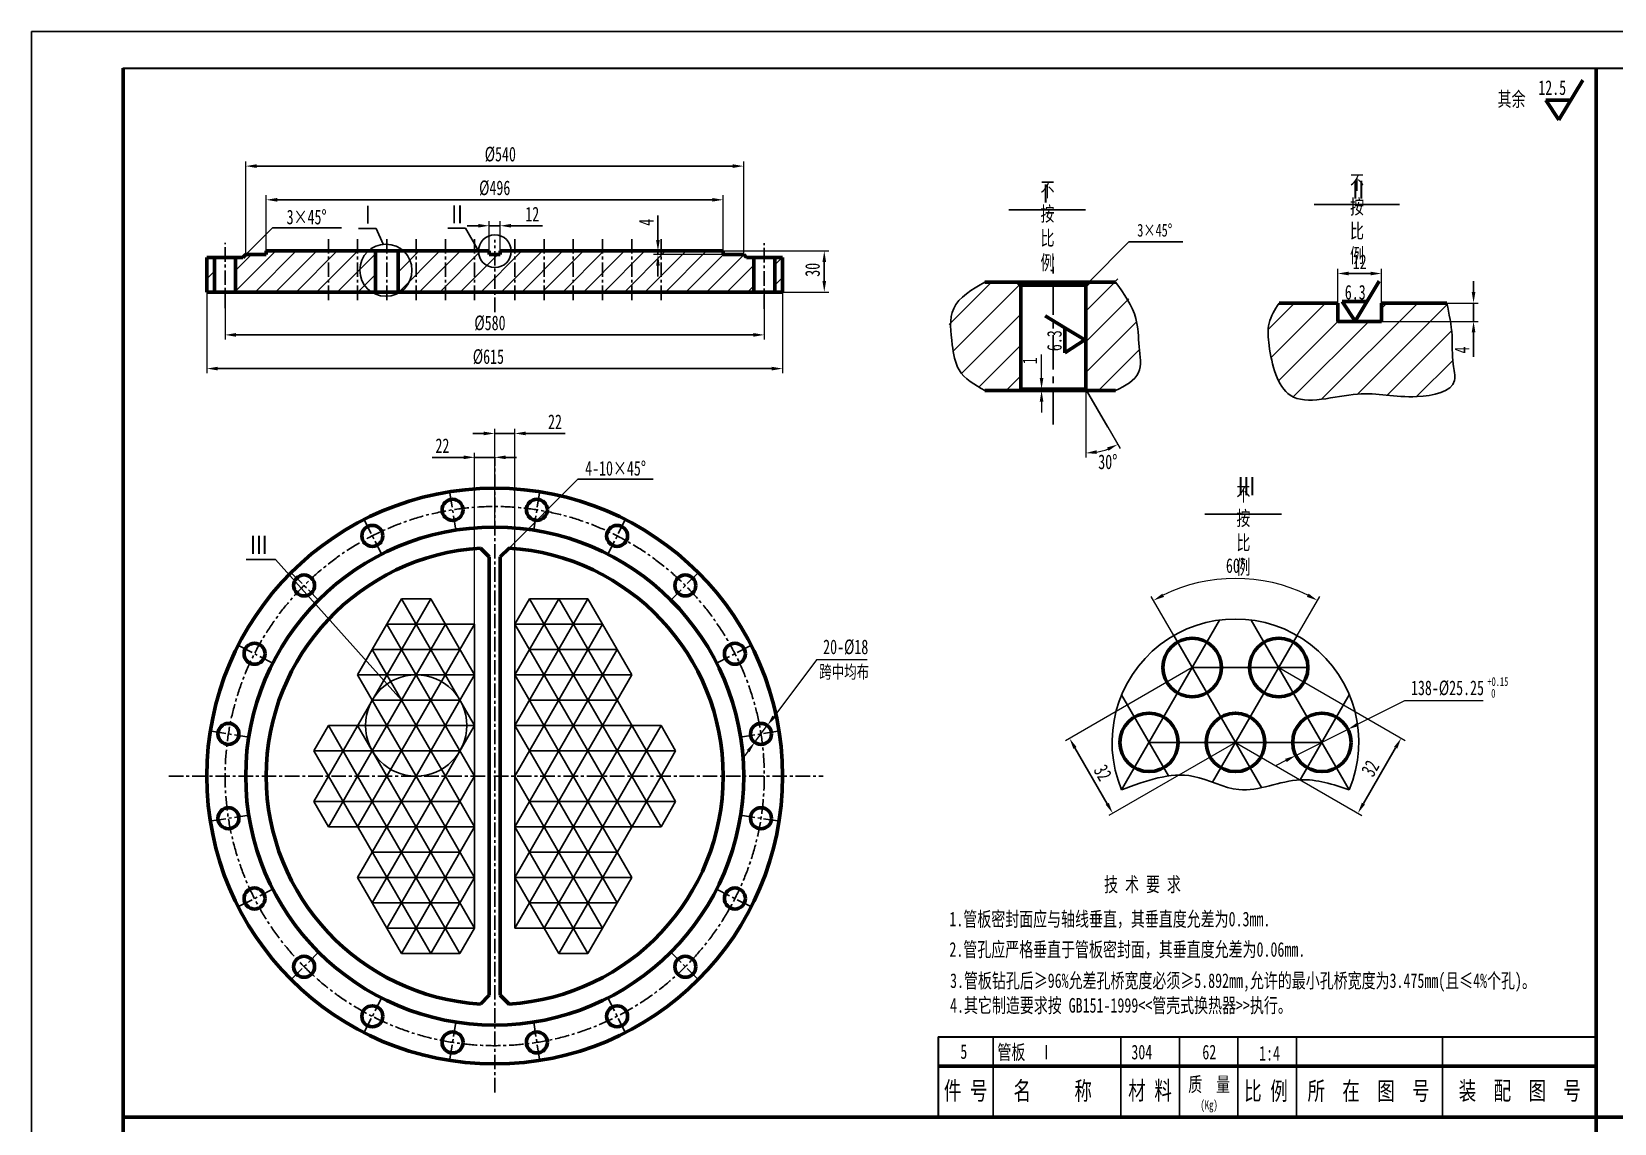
# Model space of a CAD drawing. Header units: millimetres. Extents: x 14092 to 63012, y 39469 to 71324.
# Drawn here: x 21018 to 24482, y 42024 to 44413 of the extents above; entities that cross this region are included whole.
import ezdxf

# ---------------------------------------------------------------- set-up
doc = ezdxf.new("R2010")
doc.units = ezdxf.units.MM
for name, pattern in [('CENTER', [50.8, 31.75, -6.35, 6.35, -6.35]), ('CENTERX2', [4, 2.5, -0.5, 0.5, -0.5]), ('PHANTOM2', [31.75, 15.875, -3.175, 3.175, -3.175, 3.175, -3.175])]:
    doc.linetypes.add(name, pattern=pattern)
doc.layers.get('0').update_dxf_attribs({"lineweight": 60})
doc.layers.get('DEFPOINTS').update_dxf_attribs({"color": 1, "linetype": 'PHANTOM2', "lineweight": 30})
doc.layers.add('CCX', color=1, linetype='Continuous', lineweight=30)
doc.layers.add('DD', color=1, linetype='CENTER', lineweight=30)
doc.styles.add('HZ', font='SIMFANG.TTF', dxfattribs={"width": 0.7})
doc.styles.add('HZ123', font='SIMFANG.TTF', dxfattribs={"width": 0.7, "height": 2.5})
doc.styles.add('WZ5', font='SIMFANG.TTF', dxfattribs={"width": 0.7})
doc.dimstyles.new('ISO-25', dxfattribs={"dimscale": 8, "dimtxt": 4, "dimasz": 3, "dimexe": 1.25, "dimexo": 0, "dimgap": 1.2, "dimtad": 1, "dimdec": 0, "dimtxsty": 'HZ', "dimcen": 2.5, "dimadec": 0, "dimazin": 0, "dimtm": 1e-09, "dimtfac": 8, "dimtdec": 0, "dimtmove": 0, "dimatfit": 3, "dimfxl": 1, "dimarcsym": 0})
doc.dimstyles.new('ISO-25$0', dxfattribs={"dimscale": 8, "dimtxt": 4, "dimasz": 3, "dimexe": 1.25, "dimexo": 0, "dimgap": 1.2, "dimtad": 1, "dimdec": 0, "dimtxsty": 'HZ', "dimcen": 0, "dimclrd": 256, "dimclrt": 256, "dimadec": 0, "dimazin": 0, "dimtm": 1e-09, "dimtfac": 8, "dimtdec": 0, "dimtmove": 0, "dimatfit": 2, "dimfxl": 1, "dimlwd": -1, "dimarcsym": 0})
doc.dimstyles.new('ISO-25$2', dxfattribs={"dimscale": 8, "dimtxt": 4, "dimasz": 3, "dimexe": 1.25, "dimexo": 0, "dimgap": 1.5, "dimtad": 2, "dimtih": 1, "dimtoh": 1, "dimdec": 0, "dimdsep": 46, "dimtxsty": 'HZ', "dimcen": 3, "dimadec": 0, "dimazin": 0, "dimtm": 1e-09, "dimtfac": 8, "dimtdec": 0, "dimtmove": 0, "dimatfit": 3, "dimfxl": 1, "dimarcsym": 0})
doc.dimstyles.new('ISO-25$3', dxfattribs={"dimscale": 8, "dimtxt": 4, "dimasz": 3, "dimexe": 1.25, "dimexo": 0, "dimgap": 1.5, "dimtad": 2, "dimtih": 1, "dimtoh": 1, "dimdec": 0, "dimdsep": 46, "dimtxsty": 'HZ', "dimcen": -2.5, "dimadec": 0, "dimazin": 0, "dimtm": 1e-09, "dimtfac": 8, "dimtdec": 0, "dimtmove": 0, "dimatfit": 3, "dimldrblk": 'NONE', "dimfxl": 1, "dimarcsym": 0})

# ---------------------------------------------------------------- blocks, each defined once
blk = doc.blocks.new('*D64')
at = {"layer": 'CCX', "color": 0, "lineweight": -2}
for p, q in [((23228.6, 43654.5), (23228.6, 43706.5)), ((23181.5, 43627.2), (23238.6, 43627.2)), ((23183.4, 43630.5), (23238.6, 43630.5)), ((23228.6, 43627.2), (23228.6, 43630.5)), ((23228.6, 43603.2), (23228.6, 43579.2))]:
    blk.add_line(p, q, dxfattribs=at)
at = {"layer": 'CCX', "color": 0}
for points in [[(23224.6, 43654.5), (23232.6, 43654.5), (23228.6, 43630.5)], [(23224.6, 43603.2), (23232.6, 43603.2), (23228.6, 43627.2)]]:
    blk.add_solid(points, dxfattribs=at)
at = {"layer": 'DEFPOINTS', "color": 0}
for p in [(23181.5, 43627.2), (23183.4, 43630.5), (23228.6, 43630.5)]:
    blk.add_point(p, dxfattribs=at)
at = {"layer": 'CCX', "color": 0, "insert": (23203, 43692.5), "char_height": 32, "attachment_point": 5, "rotation": 90, "style": 'HZ'}
blk.add_mtext('1', dxfattribs=at)
blk = doc.blocks.new('*D65')
at = {"layer": 'CCX', "color": 0, "lineweight": -2}
for p, q in [((23325.3, 43630.5), (23325.3, 43480.5)), ((23373.4, 43547.2), (23400.3, 43500.6))]:
    blk.add_line(p, q, dxfattribs=at)
blk.add_arc((23325.3, 43630.5), 140, 279.8311, 290.1689, dxfattribs=at)
at = {"layer": 'CCX', "color": 0}
for points in [[(23371.9, 43502.7), (23375.3, 43495.5), (23395.3, 43509.3)], [(23349.5, 43488.6), (23348.9, 43496.5), (23325.3, 43490.5)]]:
    blk.add_solid(points, dxfattribs=at)
at = {"layer": 'DEFPOINTS', "color": 0}
for p in [(23325.3, 43858.2), (23325.3, 43630.5), (23327.2, 43627.2), (23373.4, 43547.2), (23349.6, 43492.6)]:
    blk.add_point(p, dxfattribs=at)
at = {"layer": 'CCX', "color": 0, "insert": (23373.6, 43471.1), "char_height": 32, "attachment_point": 5, "style": 'HZ'}
blk.add_mtext('30°', dxfattribs=at)
blk = doc.blocks.new('*D61')
at = {"layer": 'CCX', "color": 0, "lineweight": -2}
for p, q in [((23876.8, 43818.7), (23876.8, 43893.4)), ((23972.8, 43818.7), (23972.8, 43893.4))]:
    blk.add_line(p, q, dxfattribs=at)
at = {"layer": 'CCX'}
blk.add_line((23900.8, 43883.4), (23948.8, 43883.4), dxfattribs=at)
for points in [[(23900.8, 43887.4), (23900.8, 43879.4), (23876.8, 43883.4)], [(23948.8, 43887.4), (23948.8, 43879.4), (23972.8, 43883.4)]]:
    blk.add_solid(points, dxfattribs=at)
at = {"layer": 'DEFPOINTS', "color": 0}
for p in [(23972.8, 43883.4), (23876.8, 43818.7), (23972.8, 43818.7)]:
    blk.add_point(p, dxfattribs=at)
at = {"layer": 'CCX', "insert": (23924.8, 43909), "char_height": 32, "attachment_point": 5, "style": 'HZ'}
blk.add_mtext('12', dxfattribs=at)
blk = doc.blocks.new('*D62')
at = {"layer": 'CCX'}
for p, q in [((24174.1, 43842.7), (24174.1, 43866.7)), ((24174.1, 43818.7), (24174.1, 43778.7)), ((24174.1, 43754.7), (24174.1, 43701.1))]:
    blk.add_line(p, q, dxfattribs=at)
at = {"layer": 'CCX', "color": 0, "lineweight": -2}
for p, q in [((24115.7, 43818.7), (24184.1, 43818.7)), ((23972.8, 43778.7), (24184.1, 43778.7))]:
    blk.add_line(p, q, dxfattribs=at)
at = {"layer": 'CCX'}
for points in [[(24170.1, 43842.7), (24178.1, 43842.7), (24174.1, 43818.7)], [(24170.1, 43754.7), (24178.1, 43754.7), (24174.1, 43778.7)]]:
    blk.add_solid(points, dxfattribs=at)
at = {"layer": 'DEFPOINTS', "color": 0}
for p in [(24115.7, 43818.7), (23972.8, 43778.7), (24174.1, 43778.7)]:
    blk.add_point(p, dxfattribs=at)
at = {"layer": 'CCX', "insert": (24148.5, 43715.9), "char_height": 32, "attachment_point": 5, "rotation": 90, "style": 'HZ'}
blk.add_mtext('4', dxfattribs=at)
blk = doc.blocks.new('*D70')
at = {"layer": 'CCX', "color": 0, "lineweight": -2}
for p, q in [((22019.8, 43932.7), (22019.8, 43997.9)), ((22043.8, 43932.7), (22043.8, 43997.9))]:
    blk.add_line(p, q, dxfattribs=at)
at = {"layer": 'CCX'}
for p, q in [((21995.8, 43987.9), (21971.8, 43987.9)), ((22019.8, 43987.9), (22043.8, 43987.9)), ((22067.8, 43987.9), (22136.1, 43987.9))]:
    blk.add_line(p, q, dxfattribs=at)
for points in [[(21995.8, 43991.9), (21995.8, 43983.9), (22019.8, 43987.9)], [(22067.8, 43991.9), (22067.8, 43983.9), (22043.8, 43987.9)]]:
    blk.add_solid(points, dxfattribs=at)
at = {"layer": 'DEFPOINTS', "color": 0}
for p in [(22043.8, 43987.9), (22019.8, 43932.7), (22043.8, 43932.7)]:
    blk.add_point(p, dxfattribs=at)
at = {"layer": 'CCX', "insert": (22114, 44013.5), "char_height": 32, "attachment_point": 5, "style": 'HZ'}
blk.add_mtext('12', dxfattribs=at)
blk = doc.blocks.new('*D71')
at = {"layer": 'CCX', "color": 0, "lineweight": -2}
for p, q in [((21531.8, 43932.7), (21531.8, 44054.7)), ((22531.8, 43932.7), (22531.8, 44054.7))]:
    blk.add_line(p, q, dxfattribs=at)
at = {"layer": 'CCX'}
blk.add_line((21555.8, 44044.7), (22507.8, 44044.7), dxfattribs=at)
for points in [[(21555.8, 44048.7), (21555.8, 44040.7), (21531.8, 44044.7)], [(22507.8, 44048.7), (22507.8, 44040.7), (22531.8, 44044.7)]]:
    blk.add_solid(points, dxfattribs=at)
at = {"layer": 'DEFPOINTS', "color": 0}
for p in [(22531.8, 44044.7), (21531.8, 43932.7), (22531.8, 43932.7)]:
    blk.add_point(p, dxfattribs=at)
at = {"layer": 'CCX', "insert": (22031.8, 44070.3), "char_height": 32, "attachment_point": 5, "style": 'HZ'}
blk.add_mtext('{\\Ftxt|c134;%%C}496', dxfattribs=at)
blk = doc.blocks.new('*D72')
at = {"layer": 'CCX', "color": 0, "lineweight": -2}
for p, q in [((21486.8, 43924.7), (21486.8, 44128.5)), ((22576.8, 43924.7), (22576.8, 44128.5))]:
    blk.add_line(p, q, dxfattribs=at)
at = {"layer": 'CCX'}
blk.add_line((21510.8, 44118.5), (22552.8, 44118.5), dxfattribs=at)
for points in [[(21510.8, 44122.5), (21510.8, 44114.5), (21486.8, 44118.5)], [(22552.8, 44122.5), (22552.8, 44114.5), (22576.8, 44118.5)]]:
    blk.add_solid(points, dxfattribs=at)
at = {"layer": 'DEFPOINTS', "color": 0}
for p in [(22576.8, 44118.5), (21486.8, 43924.7), (22576.8, 43924.7)]:
    blk.add_point(p, dxfattribs=at)
at = {"layer": 'CCX', "insert": (22044.1, 44144.1), "char_height": 32, "attachment_point": 5, "style": 'HZ'}
blk.add_mtext('{\\Ftxt|c134;%%C}540', dxfattribs=at)
blk = doc.blocks.new('*D73')
at = {"layer": 'CCX', "color": 0, "lineweight": -2}
for p, q in [((21441.8, 43842.7), (21441.8, 43739.1)), ((22621.8, 43842.7), (22621.8, 43739.1))]:
    blk.add_line(p, q, dxfattribs=at)
at = {"layer": 'CCX'}
blk.add_line((21465.8, 43749.1), (22597.8, 43749.1), dxfattribs=at)
for points in [[(21465.8, 43753.1), (21465.8, 43745.1), (21441.8, 43749.1)], [(22597.8, 43753.1), (22597.8, 43745.1), (22621.8, 43749.1)]]:
    blk.add_solid(points, dxfattribs=at)
at = {"layer": 'DEFPOINTS', "color": 0}
for p in [(21441.8, 43842.7), (22621.8, 43842.7), (22621.8, 43749.1)]:
    blk.add_point(p, dxfattribs=at)
at = {"layer": 'CCX', "insert": (22021.4, 43774.7), "char_height": 32, "attachment_point": 5, "style": 'HZ'}
blk.add_mtext('{\\Ftxt|c134;%%C}580', dxfattribs=at)
blk = doc.blocks.new('*D74')
at = {"layer": 'CCX', "color": 0, "lineweight": -2}
for p, q in [((21401.8, 43842.7), (21401.8, 43665.3)), ((22661.8, 43842.7), (22661.8, 43665.3))]:
    blk.add_line(p, q, dxfattribs=at)
at = {"layer": 'CCX'}
blk.add_line((22637.8, 43675.3), (21425.8, 43675.3), dxfattribs=at)
for points in [[(21425.8, 43679.3), (21425.8, 43671.3), (21401.8, 43675.3)], [(22637.8, 43679.3), (22637.8, 43671.3), (22661.8, 43675.3)]]:
    blk.add_solid(points, dxfattribs=at)
at = {"layer": 'DEFPOINTS', "color": 0}
for p in [(21401.8, 43842.7), (22661.8, 43842.7), (21401.8, 43675.3)]:
    blk.add_point(p, dxfattribs=at)
at = {"layer": 'CCX', "insert": (22018, 43700.9), "char_height": 32, "attachment_point": 5, "style": 'HZ'}
blk.add_mtext('{\\Ftxt|c134;%%C}615', dxfattribs=at)
blk = doc.blocks.new('*D75')
at = {"layer": 'CCX'}
for p, q in [((22389.1, 43956.7), (22389.1, 44010.3)), ((22389.1, 43924.7), (22389.1, 43932.7)), ((22389.1, 43900.7), (22389.1, 43876.7))]:
    blk.add_line(p, q, dxfattribs=at)
at = {"layer": 'CCX', "color": 0, "lineweight": -2}
for p, q in [((22531.8, 43932.7), (22379.1, 43932.7)), ((22531.8, 43924.7), (22379.1, 43924.7))]:
    blk.add_line(p, q, dxfattribs=at)
at = {"layer": 'CCX'}
for points in [[(22385.1, 43956.7), (22393.1, 43956.7), (22389.1, 43932.7)], [(22385.1, 43900.7), (22393.1, 43900.7), (22389.1, 43924.7)]]:
    blk.add_solid(points, dxfattribs=at)
at = {"layer": 'DEFPOINTS', "color": 0}
for p in [(22389.1, 43924.7), (22531.8, 43932.7), (22531.8, 43924.7)]:
    blk.add_point(p, dxfattribs=at)
at = {"layer": 'CCX', "insert": (22363.5, 43995.5), "char_height": 32, "attachment_point": 5, "rotation": 90, "style": 'HZ'}
blk.add_mtext('4', dxfattribs=at)
blk = doc.blocks.new('*D76')
at = {"layer": 'CCX', "color": 0, "lineweight": -2}
for p, q in [((22531.8, 43932.7), (22763.1, 43932.7)), ((22661.8, 43842.7), (22763.1, 43842.7))]:
    blk.add_line(p, q, dxfattribs=at)
at = {"layer": 'CCX'}
blk.add_line((22753.1, 43908.7), (22753.1, 43866.7), dxfattribs=at)
for points in [[(22749.1, 43908.7), (22757.1, 43908.7), (22753.1, 43932.7)], [(22749.1, 43866.7), (22757.1, 43866.7), (22753.1, 43842.7)]]:
    blk.add_solid(points, dxfattribs=at)
at = {"layer": 'DEFPOINTS', "color": 0}
for p in [(22531.8, 43932.7), (22661.8, 43842.7), (22753.1, 43842.7)]:
    blk.add_point(p, dxfattribs=at)
at = {"layer": 'CCX', "insert": (22727.5, 43891.5), "char_height": 32, "attachment_point": 5, "rotation": 90, "style": 'HZ'}
blk.add_mtext('30', dxfattribs=at)
blk = doc.blocks.new('*D77')
at = {"layer": 'CCX', "color": 0, "lineweight": -2}
for p, q in [((22736, 43037.7), (22642.8, 42913.4)), ((22847.2, 43037.7), (22736, 43037.7)), ((22600.8, 42857.4), (22628.4, 42894.2)), ((22586.4, 42838.2), (22572, 42819))]:
    blk.add_line(p, q, dxfattribs=at)
at = {"layer": 'CCX', "color": 0}
for points in [[(22639.6, 42915.8), (22646, 42911), (22628.4, 42894.2)], [(22583.2, 42840.6), (22589.6, 42835.8), (22600.8, 42857.4)]]:
    blk.add_solid(points, dxfattribs=at)
at = {"layer": 'DEFPOINTS', "color": 0}
for p in [(22628.4, 42894.2), (22600.8, 42857.4)]:
    blk.add_point(p, dxfattribs=at)
at = {"layer": 'CCX', "color": 0, "insert": (22800, 43065.7), "char_height": 32, "attachment_point": 5, "style": 'HZ'}
blk.add_mtext('20-{\\Ftxt|c134;%%C}18', dxfattribs=at)
blk = doc.blocks.new('_None')
blk = doc.blocks.new('*D79')
at = {"layer": 'CCX', "color": 0, "lineweight": -2}
for p, q in [((23747.6, 43021.1), (24024.3, 42861.4)), ((23653, 42857.3), (23929.7, 42697.5))]:
    blk.add_line(p, q, dxfattribs=at)
at = {"layer": 'CCX'}
blk.add_line((24003.6, 42845.6), (23933, 42723.3), dxfattribs=at)
for points in [[(24000.2, 42847.6), (24007.1, 42843.6), (24015.6, 42866.4)], [(23929.6, 42725.3), (23936.5, 42721.3), (23921, 42702.5)]]:
    blk.add_solid(points, dxfattribs=at)
at = {"layer": 'DEFPOINTS', "color": 0}
for p in [(23747.6, 43021.1), (23653, 42857.3), (23921, 42702.5)]:
    blk.add_point(p, dxfattribs=at)
at = {"layer": 'CCX', "insert": (23948.1, 42800.5), "char_height": 32, "attachment_point": 5, "rotation": 60, "style": 'HZ'}
blk.add_mtext('32', dxfattribs=at)
blk = doc.blocks.new('*D78')
at = {"layer": 'CCX', "color": 0, "lineweight": -2}
for p, q in [((23558.4, 43021.1), (23281.1, 42861)), ((23653, 42857.3), (23375.7, 42697.2))]:
    blk.add_line(p, q, dxfattribs=at)
at = {"layer": 'CCX'}
blk.add_line((23301.8, 42845.2), (23372.4, 42723), dxfattribs=at)
for points in [[(23305.2, 42847.2), (23298.3, 42843.2), (23289.8, 42866)], [(23375.8, 42725), (23368.9, 42721), (23384.4, 42702.2)]]:
    blk.add_solid(points, dxfattribs=at)
at = {"layer": 'DEFPOINTS', "color": 0}
for p in [(23558.4, 43021.1), (23653, 42857.3), (23384.4, 42702.2)]:
    blk.add_point(p, dxfattribs=at)
at = {"layer": 'CCX', "insert": (23362.7, 42790.9), "char_height": 32, "attachment_point": 5, "rotation": 300, "style": 'HZ'}
blk.add_mtext('32', dxfattribs=at)
blk = doc.blocks.new('*D80')
at = {"layer": 'CCX', "color": 0, "lineweight": -2}
for p, q in [((23518, 43091.1), (23468.6, 43176.6)), ((23788, 43091.1), (23837.4, 43176.6))]:
    blk.add_line(p, q, dxfattribs=at)
blk.add_arc((23653, 42857.3), 358.8, 63.8337, 116.1663, dxfattribs=at)
at = {"layer": 'CCX', "color": 0}
for points in [[(23496.7, 43175.7), (23492.9, 43182.8), (23473.6, 43168)], [(23813.1, 43182.8), (23809.3, 43175.7), (23832.4, 43168)]]:
    blk.add_solid(points, dxfattribs=at)
at = {"layer": 'DEFPOINTS', "color": 0}
for p in [(23715.3, 43210.6), (23518, 43091.1), (23788, 43091.1), (23602.6, 42770), (23710.2, 42758.2)]:
    blk.add_point(p, dxfattribs=at)
at = {"layer": 'CCX', "color": 0, "insert": (23653, 43244), "char_height": 32, "attachment_point": 5, "style": 'HZ'}
blk.add_mtext('60°', dxfattribs=at)
blk = doc.blocks.new('*D81')
at = {"layer": 'CCX', "color": 0, "lineweight": -2}
for p, q in [((24022.8, 42948), (23920.8, 42896.8)), ((24194.9, 42948), (24022.8, 42948)), ((23785, 42828.5), (23899.4, 42886)), ((23763.5, 42817.8), (23742.1, 42807))]:
    blk.add_line(p, q, dxfattribs=at)
at = {"layer": 'CCX', "color": 0}
for points in [[(23919, 42900.3), (23922.6, 42893.2), (23899.4, 42886)], [(23761.7, 42821.3), (23765.3, 42814.2), (23785, 42828.5)]]:
    blk.add_solid(points, dxfattribs=at)
at = {"layer": 'DEFPOINTS', "color": 0}
for p in [(23899.4, 42886), (23785, 42828.5)]:
    blk.add_point(p, dxfattribs=at)
at = {"layer": 'CCX', "color": 0, "insert": (24117, 42976), "char_height": 32, "attachment_point": 5, "style": 'HZ'}
blk.add_mtext('138-{\\Ftxt|c134;%%C}25.25', dxfattribs=at)
blk = doc.blocks.new('*D93')
at = {"layer": 'CCX'}
for p, q in [((21963.8, 43481.1), (21894.9, 43481.1)), ((22031.8, 43481.1), (21987.8, 43481.1)), ((22055.8, 43481.1), (22079.8, 43481.1))]:
    blk.add_line(p, q, dxfattribs=at)
at = {"layer": 'CCX', "color": 0, "lineweight": -2}
for p, q in [((21987.8, 43116), (21987.8, 43491.1)), ((22031.8, 43328.5), (22031.8, 43491.1))]:
    blk.add_line(p, q, dxfattribs=at)
at = {"layer": 'CCX'}
for points in [[(21963.8, 43485.1), (21963.8, 43477.1), (21987.8, 43481.1)], [(22055.8, 43485.1), (22055.8, 43477.1), (22031.8, 43481.1)]]:
    blk.add_solid(points, dxfattribs=at)
at = {"layer": 'DEFPOINTS', "color": 0}
for p in [(22031.8, 43481.1), (22031.8, 43328.5), (21987.8, 43116)]:
    blk.add_point(p, dxfattribs=at)
at = {"layer": 'CCX', "insert": (21917.4, 43506.7), "char_height": 32, "attachment_point": 5, "style": 'HZ'}
blk.add_mtext('22', dxfattribs=at)
blk = doc.blocks.new('*D94')
at = {"layer": 'CCX', "color": 0, "lineweight": -2}
for p, q in [((22031.8, 43328.5), (22031.8, 43543.4)), ((22075.8, 43116), (22075.8, 43543.4))]:
    blk.add_line(p, q, dxfattribs=at)
at = {"layer": 'CCX'}
for p, q in [((22007.8, 43533.4), (21983.8, 43533.4)), ((22031.8, 43533.4), (22075.8, 43533.4)), ((22099.8, 43533.4), (22186.3, 43533.4))]:
    blk.add_line(p, q, dxfattribs=at)
for points in [[(22007.8, 43537.4), (22007.8, 43529.4), (22031.8, 43533.4)], [(22099.8, 43537.4), (22099.8, 43529.4), (22075.8, 43533.4)]]:
    blk.add_solid(points, dxfattribs=at)
at = {"layer": 'DEFPOINTS', "color": 0}
for p in [(22031.8, 43533.4), (22031.8, 43328.5), (22075.8, 43116)]:
    blk.add_point(p, dxfattribs=at)
at = {"layer": 'CCX', "insert": (22163.8, 43559), "char_height": 32, "attachment_point": 5, "style": 'HZ'}
blk.add_mtext('22', dxfattribs=at)

msp = doc.modelspace()

# ---------------------------------------------------------------- hatches: boundary and pattern name
at = {"layer": 'CCX'}
h = msp.add_hatch(dxfattribs=at)
h.set_pattern_fill('ANSI31', color=256, scale=10, style=0)
h.set_pattern_definition([(45, (-10131.505, 2729.612), (-22.45064, 22.45064), [])])
h.paths.add_polyline_path([(21418.8, 43918.7), (21401.8, 43918.7), (21401.8, 43842.7), (21418.8, 43842.7)])
h.paths.add_polyline_path([(22139.8, 43932.7), (22075.8, 43932.7), (22075.8, 43842.7), (22139.8, 43842.7)])
h.paths.add_polyline_path([(22075.8, 43932.7), (22043.8, 43932.7), (22043.8, 43924.7), (22031.8, 43924.7), (22031.8, 43842.7), (22075.8, 43842.7)])
h.paths.add_polyline_path([(22203.8, 43932.7), (22139.8, 43932.7), (22139.8, 43842.7), (22203.8, 43842.7)])
h.paths.add_polyline_path([(22267.8, 43932.7), (22203.8, 43932.7), (22203.8, 43842.7), (22267.8, 43842.7)])
h.paths.add_polyline_path([(22331.8, 43932.7), (22267.8, 43932.7), (22267.8, 43842.7), (22331.8, 43842.7)])
h.paths.add_polyline_path([(22331.8, 43842.7), (22395.8, 43842.7), (22395.8, 43932.7), (22331.8, 43932.7)])
h.paths.add_polyline_path([(22598.8, 43842.7), (22598.8, 43918.7), (22582.8, 43918.7), (22576.8, 43924.7), (22531.8, 43924.7), (22531.8, 43932.7), (22395.8, 43932.7), (22395.8, 43842.7)])
h.paths.add_polyline_path([(22644.8, 43842.7), (22661.8, 43842.7), (22661.8, 43918.7), (22644.8, 43918.7)])
h.paths.add_polyline_path([(21770.8, 43842.7), (21770.8, 43932.7), (21531.8, 43932.7), (21531.8, 43924.7), (21486.8, 43924.7), (21480.8, 43918.7), (21464.8, 43918.7), (21464.8, 43842.7)])
h.paths.add_polyline_path([(21820.8, 43932.7), (21820.8, 43842.7), (22031.8, 43842.7), (22031.8, 43924.7), (22019.8, 43924.7), (22019.8, 43932.7)])
h = msp.add_hatch(dxfattribs=at)
h.set_pattern_fill('ANSI31', color=256, scale=15, style=0)
h.set_pattern_definition([(45, (7978.18, 13367.395), (-33.67596, 33.67596), [])])
edge = h.paths.add_edge_path()
edge.add_spline(control_points=[(23104.7, 43864.8), (23104.7, 43894.7), (23010.5, 43798.2), (23034, 43737.9), (23041.9, 43662.1), (23082.2, 43639.8), (23104.7, 43627.2)], knot_values=[0, 0, 0, 0, 89.688926, 169.415467, 225.967474, 298.552238, 298.552238, 298.552238, 298.552238], degree=3, periodic=0)
edge.add_line((23104.7, 43627.2), (23181.5, 43627.2))
edge.add_line((23181.5, 43627.2), (23183.4, 43630.5))
edge.add_line((23183.4, 43630.5), (23183.4, 43858.2))
edge.add_line((23183.4, 43858.2), (23176.8, 43864.8))
edge.add_line((23176.8, 43864.8), (23104.7, 43864.8))
edge = h.paths.add_edge_path()
edge.add_line((23325.3, 43630.5), (23327.2, 43627.2))
edge.add_line((23327.2, 43627.2), (23390.7, 43627.2))
edge.add_spline(control_points=[(23390.7, 43627.2), (23412, 43637.8), (23452, 43657.6), (23439.3, 43729.7), (23445.7, 43778), (23390.7, 43895.4), (23390.7, 43864.8)], knot_values=[0, 0, 0, 0, 63.895874, 119.980656, 182.38598, 273.914336, 273.914336, 273.914336, 273.914336], degree=3, periodic=0)
edge.add_line((23390.7, 43864.8), (23331.9, 43864.8))
edge.add_line((23331.9, 43864.8), (23325.3, 43858.2))
edge.add_line((23325.3, 43858.2), (23325.3, 43630.5))
h = msp.add_hatch(dxfattribs=at)
h.set_pattern_fill('ANSI31', color=256, scale=15, style=0)
h.set_pattern_definition([(45, (9506.78, 13378.484), (-33.67596, 33.67596), [])])
edge = h.paths.add_edge_path()
edge.add_line((23876.8, 43778.7), (23876.8, 43818.7))
edge.add_line((23876.8, 43818.7), (23748.3, 43818.7))
edge.add_spline(control_points=[(23748.3, 43818.7), (23739.3, 43804.3), (23721.5, 43775.7), (23727.5, 43703.7), (23759.1, 43575.7), (23924.5, 43635.7), (24024.3, 43603.9), (24143, 43627.4), (24125.6, 43695.2), (24129.9, 43750.3), (24120.6, 43794.8), (24115.7, 43818.7)], knot_values=[0, 0, 0, 0, 49.033948, 98.007296, 216.274077, 363.350673, 494.176321, 583.199557, 618.673888, 681.310157, 753.393961, 753.393961, 753.393961, 753.393961], degree=3, periodic=0)
edge.add_line((24115.7, 43818.7), (23972.8, 43818.7))
edge.add_line((23972.8, 43818.7), (23972.8, 43778.7))
edge.add_line((23972.8, 43778.7), (23876.8, 43778.7))

# ---------------------------------------------------------------- linework, layer by layer
at = {"lineweight": 35}
for p, q in [((21218.4, 39740.7), (21218.4, 44332.7)), ((21218.4, 44332.7), (27666.4, 44332.7)), ((23002.4, 42212.7), (23002.4, 42036.7))]:
    msp.add_line(p, q, dxfattribs=at)
for p, q in [((21218.4, 39740.7), (21218.4, 44332.7)), ((21486.8, 43924.7), (21480.8, 43918.7)), ((21486.8, 43924.7), (21531.8, 43924.7)), ((21531.8, 43924.7), (21531.8, 43932.7)), ((22019.8, 43932.7), (21531.8, 43932.7)), ((21770.8, 43842.7), (21770.8, 43932.7)), ((21820.8, 43842.7), (21820.8, 43932.7)), ((22019.8, 43924.7), (22019.8, 43932.7)), ((22019.8, 43924.7), (22019.8, 43932.7)), ((22019.8, 43924.7), (22043.8, 43924.7)), ((22043.8, 43924.7), (22019.8, 43924.7)), ((22043.8, 43924.7), (22043.8, 43932.7)), ((22043.8, 43924.7), (22043.8, 43932.7)), ((22043.8, 43932.7), (22531.8, 43932.7)), ((22531.8, 43924.7), (22531.8, 43932.7)), ((22576.8, 43924.7), (22531.8, 43924.7)), ((22576.8, 43924.7), (22582.8, 43918.7)), ((21401.8, 43842.7), (21401.8, 43918.7)), ((21401.8, 43918.7), (21439.8, 43918.7)), ((21418.8, 43842.7), (21418.8, 43918.7)), ((21439.8, 43918.7), (21480.8, 43918.7)), ((21464.8, 43842.7), (21464.8, 43918.7)), ((22623.8, 43918.7), (22582.8, 43918.7)), ((22598.8, 43842.7), (22598.8, 43918.7)), ((22661.8, 43918.7), (22623.8, 43918.7)), ((22644.8, 43842.7), (22644.8, 43918.7)), ((22661.8, 43842.7), (22661.8, 43918.7)), ((23104.7, 43864.8), (23390.7, 43864.8)), ((23183.4, 43858.2), (23325.3, 43858.2)), ((21401.8, 43842.7), (22031.8, 43842.7)), ((22661.8, 43842.7), (22031.8, 43842.7)), ((23876.8, 43818.7), (23748.3, 43818.7)), ((23876.8, 43778.7), (23876.8, 43818.7)), ((23972.8, 43778.7), (23972.8, 43818.7)), ((23972.8, 43818.7), (24115.7, 43818.7)), ((23876.8, 43778.7), (23972.8, 43778.7)), ((23279.9, 43710.1), (23323.1, 43738.3)), ((23390.7, 43627.2), (23104.7, 43627.2)), ((23325.3, 43630.5), (23183.4, 43630.5)), ((22019.8, 43263.2), (22000.6, 43282.5)), ((22019.8, 42303.7), (22019.8, 43263.2)), ((22043.8, 43263.2), (22063.1, 43282.5)), ((22043.8, 42303.7), (22043.8, 43263.2)), ((22019.8, 42303.7), (22000.6, 42284.4)), ((22043.8, 42303.7), (22063.1, 42284.4)), ((23002.4, 42148.7), (24442.4, 42148.7))]:
    msp.add_line(p, q)
at = {"ltscale": 8}
for p, q in [((24360.7, 44219.4), (24413.4, 44306.3)), ((24386.9, 44262.6), (24332.6, 44262.6)), ((24360.7, 44219.4), (24332.6, 44262.6)), ((23914.8, 43779.3), (23967.5, 43866.3)), ((23914.8, 43779.3), (23886.7, 43822.5)), ((23941, 43822.5), (23886.7, 43822.5)), ((23279.9, 43764.4), (23236.2, 43790.9)), ((23323.1, 43738.3), (23279.9, 43764.4)), ((23279.9, 43764.4), (23279.9, 43710.1))]:
    msp.add_line(p, q, dxfattribs=at)
at = {"color": 7}
for p, q in [((24442.4, 42036.7), (24442.4, 44332.7)), ((24442.4, 39740.7), (24442.4, 44332.7)), ((21218.4, 42036.7), (27666.4, 42036.7))]:
    msp.add_line(p, q, dxfattribs=at)
at = {"const_width": 2.4}
msp.add_lwpolyline([(27666.4, 39740.7), (27666.4, 44332.7), (21218.4, 44332.7), (21218.4, 39740.7), (27666.4, 39740.7)], dxfattribs=at)
for points in [[(23183.4, 43858.2), (23176.8, 43864.8)], [(23183.4, 43630.5), (23183.4, 43858.2)], [(23325.3, 43858.2), (23331.9, 43864.8)], [(23325.3, 43630.5), (23325.3, 43858.2)], [(23183.4, 43630.5), (23181.5, 43627.2)], [(23325.3, 43630.5), (23327.2, 43627.2)]]:
    msp.add_lwpolyline(points)
for centre, radius in [((22031.8, 42783.5), 630), ((21939.6, 43366.2), 23), ((22124.1, 43366.2), 23), ((21764, 43309.2), 23), ((22299.7, 43309.2), 23), ((22031.8, 42783.5), 545), ((21614.7, 43200.7), 23), ((22449, 43200.7), 23), ((21506.2, 43051.3), 23), ((22557.5, 43051.3), 23), ((23558.4, 43021.1), 64), ((23747.6, 43021.1), 64), ((23463.8, 42857.3), 64), ((23653, 42857.3), 64), ((23842.2, 42857.3), 64), ((21449.1, 42875.8), 23), ((22614.6, 42875.8), 23), ((21449.1, 42691.2), 23), ((22614.6, 42691.2), 23), ((21506.2, 42515.6), 23), ((22557.5, 42515.6), 23), ((21614.7, 42366.3), 23), ((22449, 42366.3), 23), ((21764, 42257.8), 23), ((22299.7, 42257.8), 23), ((21939.6, 42200.7), 23), ((22124.1, 42200.7), 23)]:
    msp.add_circle(centre, radius)
for start, end in [(93.583, 266.417), (273.583, 86.417)]:
    msp.add_arc((22031.8, 42783.5), 500, start, end)
at = {"layer": 'CCX'}
for p, q in [((21018.4, 44412.7), (27746.4, 44412.7)), ((23825.4, 44034.1), (24011.7, 44034.1)), ((23156.9, 44023), (23325, 44023)), ((21486.8, 43924.7), (21545.3, 43983.1)), ((21545.3, 43983.1), (21696.2, 43983.1)), ((21772.7, 43982.2), (21733.8, 43982.2)), ((21787.9, 43947.5), (21772.7, 43982.2)), ((21968, 43982.7), (21929.1, 43982.7)), ((21968, 43982.7), (21996.3, 43932.7)), ((23331.9, 43864.8), (23419.8, 43952.8)), ((23419.8, 43952.8), (23537.6, 43952.8)), ((23327.2, 43627.2), (23373.4, 43547.2)), ((22063.1, 43282.5), (22213.8, 43433.2)), ((22213.8, 43433.2), (22378.9, 43433.2)), ((23585.6, 43356.6), (23753.7, 43356.6)), ((21552.1, 43257.8), (21487.8, 43257.8)), ((21827.8, 42949.7), (21552.1, 43257.8)), ((21667.8, 42783.5), (21891.8, 43171.4)), ((21731.8, 43005.2), (21827.8, 43171.4)), ((21891.8, 43171.4), (21827.8, 43171.4)), ((21987.8, 42894.3), (21827.8, 43171.4)), ((21987.8, 43005.2), (21891.8, 43171.4)), ((22075.8, 42894.3), (22235.8, 43171.4)), ((22075.8, 43005.2), (22171.8, 43171.4)), ((22075.8, 43116), (22107.8, 43171.4)), ((22331.8, 42783.5), (22107.8, 43171.4)), ((22107.8, 43171.4), (22235.8, 43171.4)), ((22395.8, 42783.5), (22171.8, 43171.4)), ((22331.8, 43005.2), (22235.8, 43171.4)), ((23403.8, 42753.3), (23618.4, 43125)), ((23902.2, 42753.3), (23687.6, 43125)), ((21731.8, 42783.5), (21923.8, 43116)), ((21987.8, 42783.5), (21795.8, 43116)), ((21795.8, 42783.5), (21987.8, 43116)), ((21987.8, 43116), (21795.8, 43116)), ((21987.8, 42450.9), (21987.8, 43116)), ((22075.8, 42783.5), (22267.8, 43116)), ((22267.8, 42783.5), (22075.8, 43116)), ((22075.8, 43116), (22267.8, 43116)), ((22075.8, 43116), (22075.8, 42450.9)), ((23710.2, 42758.2), (23518, 43091.1)), ((23602.6, 42770), (23788, 43091.1)), ((21923.8, 42783.5), (21763.8, 43060.6)), ((21955.8, 43060.6), (21763.8, 43060.6)), ((22107.8, 43060.6), (22299.8, 43060.6)), ((22139.8, 42783.5), (22299.8, 43060.6)), ((23558.4, 43021.1), (23747.6, 43021.1)), ((23747.6, 43021.1), (23811.6, 43021.1)), ((21859.8, 42783.5), (21731.8, 43005.2)), ((21987.8, 43005.2), (21731.8, 43005.2)), ((21859.8, 42783.5), (21987.8, 43005.2)), ((22203.8, 42783.5), (22075.8, 43005.2)), ((22075.8, 43005.2), (22331.8, 43005.2)), ((22203.8, 42783.5), (22331.8, 43005.2)), ((23506.2, 42783.8), (23403.8, 42961.2)), ((23794.9, 42775.3), (23902.2, 42961.2)), ((21955.8, 42949.7), (21763.8, 42949.7)), ((22107.8, 42949.7), (22299.8, 42949.7)), ((21635.8, 42838.9), (21667.8, 42894.3)), ((21731.8, 42783.5), (21667.8, 42894.3)), ((21987.8, 42894.3), (21667.8, 42894.3)), ((21795.8, 42783.5), (21731.8, 42894.3)), ((21923.8, 42783.5), (21987.8, 42894.3)), ((22139.8, 42783.5), (22075.8, 42894.3)), ((22075.8, 42894.3), (22395.8, 42894.3)), ((22267.8, 42783.5), (22331.8, 42894.3)), ((22331.8, 42783.5), (22395.8, 42894.3)), ((22427.8, 42838.9), (22395.8, 42894.3)), ((23463.8, 42857.3), (23653, 42857.3)), ((23653, 42857.3), (23842.2, 42857.3)), ((21955.8, 42838.9), (21635.8, 42838.9)), ((21667.8, 42783.5), (21635.8, 42838.9)), ((22107.8, 42838.9), (22427.8, 42838.9)), ((22395.8, 42783.5), (22427.8, 42838.9)), ((21667.8, 42783.5), (21635.8, 42728)), ((21667.8, 42783.5), (21891.8, 42395.5)), ((21731.8, 42783.5), (21667.8, 42672.6)), ((21859.8, 42783.5), (21731.8, 42561.8)), ((21731.8, 42783.5), (21955.8, 42395.5)), ((21795.8, 42783.5), (21731.8, 42672.6)), ((21923.8, 42783.5), (21763.8, 42506.3)), ((21987.8, 42783.5), (21795.8, 42450.9)), ((21795.8, 42783.5), (21987.8, 42450.9)), ((21859.8, 42783.5), (21987.8, 42561.8)), ((21923.8, 42783.5), (21987.8, 42672.6)), ((22075.8, 42783.5), (22267.8, 42450.9)), ((22139.8, 42783.5), (22075.8, 42672.6)), ((22203.8, 42783.5), (22075.8, 42561.8)), ((22267.8, 42783.5), (22075.8, 42450.9)), ((22139.8, 42783.5), (22299.8, 42506.3)), ((22331.8, 42783.5), (22139.8, 42450.9)), ((22395.8, 42783.5), (22171.8, 42395.5)), ((22203.8, 42783.5), (22331.8, 42561.8)), ((22267.8, 42783.5), (22331.8, 42672.6)), ((22331.8, 42783.5), (22395.8, 42672.6)), ((22395.8, 42783.5), (22427.8, 42728)), ((21955.8, 42728), (21635.8, 42728)), ((21635.8, 42728), (21667.8, 42672.6)), ((22107.8, 42728), (22427.8, 42728)), ((22427.8, 42728), (22395.8, 42672.6)), ((21987.8, 42672.6), (21667.8, 42672.6)), ((21987.8, 42672.6), (21827.8, 42395.5)), ((22075.8, 42672.6), (22235.8, 42395.5)), ((22075.8, 42672.6), (22395.8, 42672.6)), ((21955.8, 42617.2), (21763.8, 42617.2)), ((22107.8, 42617.2), (22299.8, 42617.2)), ((21731.8, 42561.8), (21827.8, 42395.5)), ((21987.8, 42561.8), (21731.8, 42561.8)), ((21987.8, 42561.8), (21891.8, 42395.5)), ((22075.8, 42561.8), (22331.8, 42561.8)), ((22075.8, 42561.8), (22171.8, 42395.5)), ((22331.8, 42561.8), (22235.8, 42395.5)), ((21955.8, 42506.3), (21763.8, 42506.3)), ((22107.8, 42506.3), (22299.8, 42506.3)), ((21987.8, 42450.9), (21795.8, 42450.9)), ((21987.8, 42450.9), (21955.8, 42395.5)), ((22075.8, 42450.9), (22267.8, 42450.9)), ((21955.8, 42395.5), (21827.8, 42395.5)), ((22171.8, 42395.5), (22235.8, 42395.5)), ((23122.4, 42212.7), (23122.4, 42036.7)), ((23402.4, 42212.7), (23402.4, 42036.7)), ((23530.4, 42212.7), (23530.4, 42036.7)), ((23658.4, 42212.7), (23658.4, 42036.7)), ((23786.4, 42212.7), (23786.4, 42036.7)), ((24106.4, 42212.7), (24106.4, 42036.7))]:
    msp.add_line(p, q, dxfattribs=at)
at = {"layer": 'CCX', "color": 3}
msp.add_line((21018.4, 39660.7), (21018.4, 44412.7), dxfattribs=at)
at = {"layer": 'CCX', "lineweight": 35}
msp.add_line((23002.4, 42212.7), (24442.4, 42212.7), dxfattribs=at)
at = {"layer": 'CCX'}
for centre, radius in [((22032.2, 43932.3), 35.9), ((21793.7, 43890.6), 57.1), ((21859.8, 42894.3), 110.9)]:
    msp.add_circle(centre, radius, dxfattribs=at)
msp.add_arc((23653, 42857.3), 270, 337.3606, 202.6394, dxfattribs=at)
at = {"layer": 'CCX', "start_tangent": (0, 1)}
for points in [[(23104.7, 43864.8), (23036.3, 43806.9), (23033.3, 43727.2), (23048.1, 43672.6), (23104.7, 43627.2)], [(23390.7, 43864.8), (23435, 43784.8), (23442.4, 43722.8), (23440.9, 43666.7), (23390.7, 43627.2)]]:
    msp.add_spline(points, degree=3, dxfattribs=at)
at = {"layer": 'CCX'}
for points in [[(23748.3, 43818.7), (23726.6, 43774.7), (23726.6, 43725.7), (23772.9, 43616.9), (23920, 43619.6), (24050.7, 43614.1), (24132.4, 43649.5), (24129.7, 43684.9), (24126.9, 43747.5), (24115.7, 43818.7)], [(23403.8, 42753.3), (23560.9, 42782.9), (23660.2, 42753.9), (23794.9, 42775.3), (23902.2, 42753.3)]]:
    msp.add_spline(points, degree=3, dxfattribs=at)
at = {"layer": 'DD'}
for p, q in [((21667.8, 43825.3), (21667.8, 43960.6)), ((21731.8, 43825.3), (21731.8, 43960.6)), ((21795.8, 43825.3), (21795.8, 43960.6)), ((21859.8, 43825.3), (21859.8, 43960.6)), ((21923.8, 43825.3), (21923.8, 43960.6)), ((21987.8, 43825.3), (21987.8, 43960.6)), ((22031.8, 43799), (22031.8, 43956.8)), ((22075.8, 43825.3), (22075.8, 43960.6)), ((22139.8, 43825.3), (22139.8, 43960.6)), ((22203.8, 43825.3), (22203.8, 43960.6)), ((22267.8, 43825.3), (22267.8, 43960.6)), ((22331.8, 43825.3), (22331.8, 43960.6)), ((22395.8, 43825.3), (22395.8, 43960.6)), ((21441.8, 43807.6), (21441.8, 43950.2)), ((22621.8, 43805.9), (22621.8, 43949.9)), ((22031.8, 42091.1), (22031.8, 43481.5)), ((21946.6, 43321.8), (21933.3, 43405.7)), ((22117.1, 43321.8), (22130.4, 43405.7)), ((21784.4, 43269.1), (21745.8, 43344.8)), ((22279.3, 43269.1), (22317.9, 43344.8)), ((21646.5, 43168.8), (21586.4, 43228.9)), ((22417.2, 43168.8), (22477.3, 43228.9)), ((21546.2, 43030.9), (21470.5, 43069.5)), ((22517.4, 43030.9), (22593.2, 43069.5)), ((21493.6, 42868.7), (21409.6, 42882)), ((22570.1, 42868.7), (22654.1, 42882)), ((21318.8, 42783.5), (22750.9, 42783.5)), ((21493.6, 42698.2), (21409.6, 42684.9)), ((22570.1, 42698.2), (22654.1, 42684.9)), ((21546.2, 42536), (21470.5, 42497.5)), ((22517.4, 42536), (22593.2, 42497.5)), ((21646.5, 42398.1), (21586.4, 42338)), ((22417.2, 42398.1), (22477.3, 42338)), ((21784.4, 42297.9), (21745.8, 42222.1)), ((22279.3, 42297.9), (22317.9, 42222.1)), ((21946.6, 42245.2), (21933.3, 42161.2)), ((22117.1, 42245.2), (22130.4, 42161.2))]:
    msp.add_line(p, q, dxfattribs=at)
at = {"layer": 'DD', "linetype": 'CENTERX2', "ltscale": 30}
msp.add_line((23254.3, 43553.2), (23254.3, 43919.9), dxfattribs=at)
at = {"layer": 'DD'}
msp.add_circle((22031.8, 42783.5), 590, dxfattribs=at)

# ---------------------------------------------------------------- texts
at = {"layer": 'CCX', "width": 0.7}
for s, height, style, p in [('12.5', 32, 'HZ', (24315.7, 44274.2)), ('其余', 32, 'HZ', (24226.7, 44249.2)), (' 3×45%%D', 32, 'HZ', (21561.2, 43991.1)), ('6.3', 32, 'HZ', (23892.3, 43826.5)), ('4-10×45%%d', 32, 'HZ', (22229.7, 43441.1)), ('跨中均布', 28.57, 'HZ', (22742.1, 42997.4)), ('+0.15', 19.2, 'HZ', (24204.4, 42980.8)), ('0', 19.2, 'HZ', (24212.7, 42955.1)), ('技 术 要 求', 32, 'HZ', (23365.6, 42530.5)), ('1.管板密封面应与轴线垂直，其垂直度允差为0.3mm.', 32, 'HZ', (23027, 42454.7)), ('2.管孔应严格垂直于管板密封面，其垂直度允差为0.06mm.', 32, 'HZ', (23027, 42388.2)), ('3.管板钻孔后≥96%%%允差孔桥宽度必须≥5.892mm,允许的最小孔桥宽度为3.475mm(且≤4%%%个孔)。', 32, 'HZ', (23028.4, 42319.9)), ('4.其它制造要求按 GB151-1999<<管壳式换热器>>执行。', 32, 'HZ', (23028.4, 42265.8)), ('5', 32, 'HZ', (23050.8, 42164.7)), ('管板  Ⅰ', 32, 'HZ', (23132, 42163.3)), ('304', 32, 'HZ', (23425.2, 42163.6)), ('62', 32, 'HZ', (23580.5, 42163.6)), ('1:4', 32, 'HZ', (23704.8, 42160.9)), ('件 号', 40, 'WZ5', (23014.9, 42075.1)), ('  名     称', 40, 'WZ5', (23129.2, 42074.8)), ('材 料', 40, 'WZ5', (23418.3, 42075.5)), ('质  量', 32, 'WZ5', (23549.7, 42092.9)), ('比 例', 40, 'WZ5', (23672.1, 42074.4)), ('所  在  图  号', 40, 'WZ5', (23810.7, 42074.6)), ('装  配  图  号', 40, 'WZ5', (24141.8, 42075.1)), ('(Kg)', 20.02, 'HZ', (23576.2, 42053.9))]:
    msp.add_text(s, height=height, dxfattribs=dict(at, style=style)).set_placement(p)
at = {"layer": 'CCX', "linetype": 'ByBlock', "style": 'HZ123', "width": 0.8}
for s, p in [('Ⅰ', (23215.6, 44038.6)), ('Ⅱ', (23900, 44046.9)), ('Ⅰ', (21732.3, 43992.3)), ('Ⅱ', (21927.6, 43992.9)), ('Ⅲ', (23655.2, 43398.1)), ('Ⅲ', (21493.9, 43269.4))]:
    msp.add_text(s, height=40, dxfattribs=at).set_placement(p)
at = {"layer": 'CCX', "style": 'HZ', "width": 0.7}
msp.add_text('6.3', height=32, rotation=90, dxfattribs=at).set_placement((23272.6, 43713.5))
at = {"layer": 'CCX', "linetype": 'ByBlock', "char_height": 32, "width": 0.75, "attachment_point": 5, "style": 'HZ123'}
for insert in [(23919, 44028), (23241.7, 44012.4), (23670.4, 43346)]:
    msp.add_mtext('\\fﾷￂￋￎ_GB2312|b0|i0|c134|p49;\\P不按比例', dxfattribs=dict(at, insert=insert))
at = {"layer": 'CCX', "insert": (23438.1, 43978), "char_height": 28, "attachment_point": 4, "style": 'HZ'}
msp.add_mtext('3×45%%D', dxfattribs=at)

# ---------------------------------------------------------------- dimensions: what is measured, and where the dimension line sits
at = {"layer": 'CCX'}
for base, p1, p2, text, picture, middle in [((22576.8, 44118.5), (21486.8, 43924.7), (22576.8, 43924.7), '{\\Ftxt|c134;%%C}540', '*D72', (22044.1, 44118.5)), ((22531.8, 44044.7), (21531.8, 43932.7), (22531.8, 43932.7), '{\\Ftxt|c134;%%C}496', '*D71', (22031.8, 44044.7)), ((22043.8, 43987.9), (22019.8, 43932.7), (22043.8, 43932.7), '12', '*D70', (22114, 43987.9)), ((21401.8, 43675.3), (22661.8, 43842.7), (21401.8, 43842.7), '{\\Ftxt|c134;%%C}615', '*D74', (22018, 43675.3)), ((22621.8, 43749.1), (21441.8, 43842.7), (22621.8, 43842.7), '{\\Ftxt|c134;%%C}580', '*D73', (22021.4, 43749.1)), ((22031.8, 43533.4), (22075.8, 43116), (22031.8, 43328.5), '22', '*D94', (22163.8, 43533.4)), ((22031.8, 43481.1), (21987.8, 43116), (22031.8, 43328.5), '22', '*D93', (21917.4, 43481.1))]:
    dim = msp.add_linear_dim(base=base, p1=p1, p2=p2, text=text, dimstyle='ISO-25$0', dxfattribs=at)
    dim.commit()
    dim.dimension.update_dxf_attribs({"geometry": picture, "text_midpoint": middle, "dimtype": 160})
for base, p1, p2, angle, text, picture, middle, dimtype in [((22389.1, 43924.7), (22531.8, 43932.7), (22531.8, 43924.7), 90, '4', '*D75', (22389.1, 43995.5), 160), ((22753.1, 43842.7), (22531.8, 43932.7), (22661.8, 43842.7), 90, '30', '*D76', (22753.1, 43891.5), 160), ((23384.4, 42702.2), (23558.4, 43021.1), (23653, 42857.3), 300, '32', '*D78', (23340.6, 42778.1), 161), ((23921, 42702.5), (23747.6, 43021.1), (23653, 42857.3), 240, '32', '*D79', (23970.2, 42787.7), 161)]:
    dim = msp.add_linear_dim(base=base, p1=p1, p2=p2, angle=angle, text=text, dimstyle='ISO-25$0', dxfattribs=at)
    dim.commit()
    dim.dimension.update_dxf_attribs({"geometry": picture, "text_midpoint": middle, "dimtype": dimtype})
dim = msp.add_linear_dim(base=(23972.8, 43883.4), p1=(23876.8, 43818.7), p2=(23972.8, 43818.7), text='12', dimstyle='ISO-25$0', dxfattribs=at)
dim.commit()
dim.dimension.update_dxf_attribs({"geometry": '*D61', "text_midpoint": (23924.8, 43909)})
dim = msp.add_angular_dim_2l(base=(23349.6, 43492.6), line1=((23327.2, 43627.2), (23373.4, 43547.2)), line2=((23325.3, 43630.5), (23325.3, 43858.2)), dimstyle='ISO-25$2', override={"dimazin": 2}, dxfattribs=at)
dim.commit()
dim.dimension.update_dxf_attribs({"geometry": '*D65', "text_midpoint": (23373.6, 43499.1), "dimtype": 162})
for base, p1, p2, text, dimstyle, picture, middle in [((24174.1, 43778.7), (24115.7, 43818.7), (23972.8, 43778.7), '4', 'ISO-25$0', '*D62', (24148.5, 43715.9)), ((23228.6, 43630.5), (23181.5, 43627.2), (23183.4, 43630.5), '1', 'ISO-25', '*D64', (23203, 43692.5))]:
    dim = msp.add_linear_dim(base=base, p1=p1, p2=p2, angle=90, text=text, dimstyle=dimstyle, dxfattribs=at)
    dim.commit()
    dim.dimension.update_dxf_attribs({"geometry": picture, "text_midpoint": middle})
dim = msp.add_angular_dim_2l(base=(23715.3, 43210.6), line1=((23602.6, 42770), (23788, 43091.1)), line2=((23710.2, 42758.2), (23518, 43091.1)), dimstyle='ISO-25$2', override={"dimazin": 2}, dxfattribs=at)
dim.commit()
dim.dimension.update_dxf_attribs({"geometry": '*D80', "text_midpoint": (23653, 43244)})
for p1, p2, text, picture, middle in [((22600.8, 42857.4), (22628.4, 42894.2), '20-{\\Ftxt|c134;%%C}18', '*D77', (22800, 43037.7)), ((23785, 42828.5), (23899.4, 42886), '138-{\\Ftxt|c134;%%C}25.25', '*D81', (24117, 42948))]:
    dim = msp.add_diameter_dim_2p(p1=p1, p2=p2, text=text, dimstyle='ISO-25$3', dxfattribs=at)
    dim.commit()
    dim.dimension.update_dxf_attribs({"geometry": picture, "text_midpoint": middle, "dimtype": 163})

doc.saveas('drawing.dxf')
